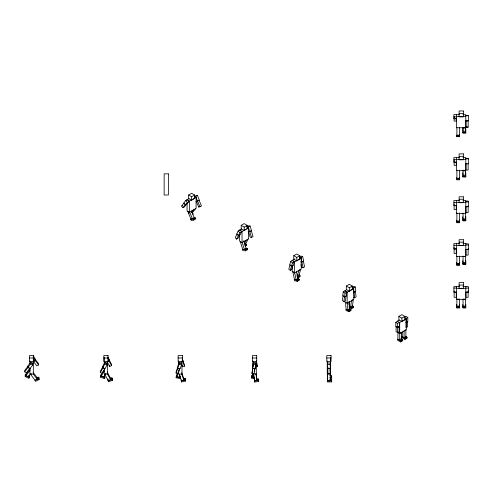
<?xml version="1.0" encoding="UTF-8"?>
<svg xmlns="http://www.w3.org/2000/svg" width="493" height="493" viewBox="0 0 493 493"><rect width="100%" height="100%" fill="white"/><g stroke="black" fill="none" stroke-linecap="round" stroke-linejoin="round"><path stroke-width="0.74" d="M343.251 291.85L342.752 295.683L344.533 297.002L346.339 295.96L346.838 292.127L345.051 290.808L343.251 291.85L345.038 293.169L343.911 301.593L342.419 300.496L343.048 295.701L344.533 296.804L346.037 295.936L345.408 300.724L343.911 301.593M348.964 304.896L349.432 301.346M350.659 306.923L351.491 300.539L353.296 299.498L352.458 305.882L350.659 306.923L349.469 306.042M349.044 306.979L351.423 308.741L351.25 307.564L349.112 305.98M352.279 305.555L353.352 306.35L353.524 307.527L351.423 308.741M253.353 362.848L252.644 368.444L255.164 368.733L255.879 364.61L255.879 363.138L253.353 362.848L251.966 373.497L254.068 373.737L254.955 368.585L252.854 368.345L251.966 373.497M251.781 378.143L251.96 375.395L251.781 378.143L254.585 378.464M252.527 373.484L252.169 377.016L254.061 377.231M252.169 377.016L252.761 373.577M254.197 371.771L254.702 368.832M255.405 365.886L255.164 368.733M255.639 364.512L255.879 363.138M290.716 261.376L289.724 264.803L291.455 266.38L293.261 265.339L294.253 261.912L292.522 260.335L290.716 261.376L292.454 262.954L290.223 270.441L288.781 269.135L290.02 264.852L290.981 265.721M296.786 275.834L297.821 276.776L297.864 277.892L299.966 276.678L299.929 275.562L298.887 274.619M179.064 362.706L177.659 366.706L177.659 368.179L180.105 368.752L181.51 364.752L181.51 363.279L179.064 362.706L179.064 364.179L177.659 368.179M177.609 367.593L176.106 371.876L176.106 373.102L178.146 373.583L179.902 368.579L177.862 368.105L176.106 373.102M177.425 373.201L176.722 376.67L179.169 377.244L179.637 375.912M176.161 377.743L176.512 375.031L176.161 377.743L180.247 378.704L180.481 376.892M178.146 372.357L179.403 368.782M176.722 376.67L178.127 372.671M241.607 228.943L238.205 230.921L236.739 233.879L238.384 235.672L240.183 234.631L241.65 231.679L240.005 229.88M236.566 239.13L238.396 235.438L239.9 234.569L238.064 238.267L236.566 239.13L235.192 237.632L237.022 233.941L238.396 235.438M238.384 235.672L239.851 232.721L241.65 231.679M244.171 244.399L246.309 240.091M245.668 243.973L248.108 239.05M245.514 243.56L246.654 245.181L245.36 246.278M104.793 362.571L102.717 366.373L102.717 367.846L105.046 368.69L107.123 364.888L107.123 363.415L104.793 362.571L104.793 364.044L102.717 367.846M102.914 366.564L100.319 371.315L100.319 372.542L102.261 373.25L104.855 368.499L102.914 367.79L100.319 372.542M103.758 370.298L101.336 374.729L101.336 376.202L103.666 377.046L105.391 373.879M100.627 377.207L101.145 376.258L101.145 374.538L100.627 375.487L100.627 377.207L104.504 378.618L104.849 377.983L104.633 375.808L104.849 377.983M101.336 376.202L104.103 371.137M30.548 362.441L27.848 365.972L27.848 367.445L30.005 368.542L32.711 365.017L32.711 363.544L30.548 362.441L30.548 363.914L27.848 367.445M28.027 366.188L24.65 370.594L24.65 371.821L26.449 372.745L29.826 368.333L28.027 367.414L24.65 371.821M30.098 368.856L26.043 374.15L26.043 375.623L28.206 376.726L30.455 373.78M25.192 376.535L25.864 375.654L25.864 373.934L25.192 374.816L25.192 376.535L28.791 378.371L29.241 377.786L29.105 375.586L29.241 377.786M26.043 375.623L30.098 370.329M28.791 376.652L29.241 376.067M185.701 200.485L183.797 202.913L185.325 204.897L187.124 203.856L189.035 201.427L187.506 199.443L185.701 200.485L187.229 202.469L185.325 204.897M181.683 206.025L184.074 202.987L185.343 204.644L182.958 207.676L181.683 206.025L182.687 205.445M186.742 200.411L187.506 199.443M191.413 212.729L193.687 209.839M192.307 212.84L195.493 208.798M192.874 214.517L193.096 213.58L192.178 212.391M188.628 195.006L191.635 193.274L194.636 195.006L194.636 198.476L191.635 200.207L188.628 198.476L188.628 195.006L191.635 196.744L194.636 195.006M187.069 199.739L189.053 198.599M194.717 196.387L197.44 195.468L199.351 200.103L197.551 201.144L196.023 201.366M194.624 196.658L197.44 195.468M187.229 202.469L189.035 201.427M187.667 200.09L189.472 201.132L191.45 199.985M192.775 199.221L196.078 197.317L196.078 208.41L189.472 212.224L187.069 210.838L187.069 203.443M185.343 204.644L186.847 203.775L184.462 206.807L182.958 207.676M197.576 201.076L196.3 201.255L198.685 207.048L200.189 206.179M198.685 207.048L201.464 206L199.073 200.207M193.299 218.079L195.105 217.752L195.838 218.874L193.737 220.088L191.192 220.451L190.711 219.293L191.765 218.689M192.19 218.498L190.988 219.188L187.808 211.472L188.825 211.324M190.711 219.293L193.003 218.966L195.105 217.752M193.003 218.966L193.416 219.311L195.518 218.097M241.188 225.35L244.189 223.619L247.196 225.35L247.196 228.82L244.189 230.558L241.188 228.82L241.188 225.35L244.189 227.088L247.196 225.35M250.062 225.979L248.417 225.874L246.611 226.916L248.256 227.02L250.062 225.979L251.529 230.625L249.723 231.667L248.078 231.562M239.629 230.089L242.032 231.476L245.335 229.565M246.654 228.801L248.638 227.661L248.638 238.754L242.032 242.568L239.629 241.182L239.629 234.526M249.735 231.568L251.239 230.706L253.069 236.511L251.572 237.379L250.197 237.293L248.367 231.482L249.735 231.568L251.572 237.379M244.922 245.545L246.5 244.633M245.076 246.093L246.654 245.181M240.307 241.65L242.747 249.396L244.392 249.501L246.198 248.46L243.752 240.713M244.929 249.631L247.03 248.417L247.431 248.823L247.671 249.6L245.569 250.814L242.827 250.641L242.464 249.476L244.929 249.631L245.569 250.814M245.329 250.037L247.431 248.823M293.748 255.694L296.749 253.963L299.756 255.694L299.756 259.164L296.749 260.902L293.748 259.164L293.748 255.694L296.749 257.432L299.756 255.694M294.826 258.905L292.183 260.433L294.586 261.82L301.198 258.005L301.198 269.098L294.586 272.919L292.183 271.526L292.183 266.349M299.726 256.748L300.927 256.058L302.665 256.483L303.657 261.056L301.852 262.097L300.699 261.814M299.707 257.241L300.859 257.525L302.665 256.483M292.454 262.954L294.253 261.912M291.462 266.158L292.965 265.296L291.72 269.579L290.223 270.441M303.103 267.693L304.6 266.824L303.361 261.105L301.858 261.974L303.103 267.693L301.661 267.335L301.038 264.476M297.821 276.776L299.929 275.562M298.031 277.325L300.132 276.111M293.976 272.118L292.824 271.834L294.475 279.457L296.207 279.882L298.012 278.847L296.355 271.224M296.78 280.147L298.881 278.933L299.417 280.147L297.316 281.361L294.432 280.653L294.185 279.513L296.78 280.147L297.316 281.361M297.15 280.603L299.257 279.389M346.308 286.039L349.309 284.307L352.31 286.039L352.31 289.508L349.309 291.246L346.308 289.508L346.308 286.039L349.309 287.776L352.31 286.039M346.727 289.631L344.743 290.778L347.146 292.164L353.752 288.35L353.752 299.448L347.146 303.263L344.743 301.87M352.261 286.938L353.463 286.242L355.25 286.981L355.749 291.394L353.949 292.435M352.255 287.53L353.444 288.023L355.25 286.981M345.038 293.169L346.838 292.127M353.949 292.287L354.948 291.708M353.586 297.39L354.578 297.803L356.075 296.934L355.453 291.418M351.25 307.564L353.352 306.35M345.353 302.024L346.191 309.376L347.972 310.115L349.777 309.074L348.939 301.722M351.509 308.1L353.61 306.886M348.569 310.51L350.671 309.296L351.01 309.789L351.09 310.522L348.989 311.736L346.018 310.504L345.889 309.401L348.569 310.51L348.989 311.736M348.908 311.003L351.01 309.789M398.862 316.389L401.869 314.651L404.87 316.389L404.87 319.852L401.869 321.59L398.862 319.852L398.862 316.389L401.869 318.121L404.87 316.389M399.287 319.975L397.303 321.122L399.706 322.508L406.312 318.694L406.312 329.792L399.706 333.607L397.303 332.22M395.799 322.336L397.605 323.371L399.404 322.336L399.404 326.495L397.605 327.537L395.799 326.495L395.799 322.336L397.605 321.294M406.01 322.681L407.816 321.639L407.816 317.48L406.01 318.521L406.01 327.709L407.514 326.841L407.514 321.639L406.01 322.508M397.605 332.565L399.102 331.697L399.102 326.495L397.605 327.364L396.101 326.495L396.101 331.697L397.605 332.565L397.605 323.371M400.908 332.565L399.706 333.256L398.504 332.565M397.906 332.22L397.906 339.153L399.706 340.195L401.505 339.153L401.505 332.22M404.063 337.68L405.862 336.639L405.862 329.706L404.063 330.741L404.063 337.68L402.257 336.639L402.257 331.783M400.304 340.712L402.411 339.498L402.707 340.022L402.707 340.712L400.606 341.926L397.605 340.195L397.605 339.153L400.304 340.712L400.606 341.926M404.661 338.198L406.762 336.984L407.064 337.508L407.064 338.198L404.963 339.412L401.955 337.68L401.955 336.639L404.661 338.198L404.963 339.412M400.606 341.236L402.707 340.022M404.963 338.722L407.064 337.508M33.247 361.677L35.41 360.574L35.41 359.107L33.16 356.162M38.608 364.956L36.802 365.874L33.425 361.461L35.231 360.543L38.608 364.956L38.608 363.729L35.231 359.317M31.626 373.848L30.548 374.397L35.046 380.282L37.209 379.179L37.209 377.706L33.16 372.412M36.815 377.786L38.694 377.231L39.144 377.823L39.144 379.536L35.545 381.379L34.867 380.491L38.109 378.84L39.144 379.536M107.061 361.628L109.002 360.925L109.002 359.699L111.591 364.45L111.591 365.677L109.649 366.385L107.382 362.226M107.449 361.609L109.193 360.975L109.193 359.508L107.813 356.969M105.958 373.848L104.793 374.267L108.25 380.602L110.574 379.758L110.574 378.285L107.123 371.95M110.149 378.322L112.108 377.989L112.453 380.337L108.571 381.748L108.053 380.799L108.053 379.08M108.053 380.799L111.547 379.53L112.453 380.337M181.35 361.554L182.712 361.24L182.712 360.013L184.468 365.011L184.468 366.237L182.428 366.718L181.671 364.573M181.689 361.597L182.915 361.314L182.213 357.838M183.402 378.735L185.399 378.63L185.633 381.015L181.547 381.97L181.196 379.826M181.744 372.751L183.852 378.753L183.852 380.226L181.406 380.799L179.064 374.132M181.196 380.972L184.875 380.109L185.633 381.015M255.861 366.786L257.26 366.626L256.502 360.987M256.594 379.031L258.591 379.148L258.708 381.551L254.505 382.038L254.326 379.29L254.505 380.319M256.113 373.602L257.056 380.571L254.536 380.861L253.353 373.99M254.326 381.003L258.11 380.571L258.708 381.551M459.112 113.415L463.358 113.415M456.456 114.69L459.334 114.69M462.927 114.69L465.799 114.69L465.799 127.749L456.456 127.749L456.456 114.493L453.911 114.493L453.911 118.813L456.456 118.813M465.799 115.596L468.35 115.596L468.35 120.834L465.799 120.834M465.799 115.744L468.35 115.744M456.456 116.65L465.799 116.65M453.911 116.847L456.456 116.847M454.121 118.622L456.247 118.622L456.247 121.081L454.121 121.081L454.121 116.662M466.014 120.822L468.14 120.822M466.014 127.058L468.14 127.058M463.038 127.946L465.589 127.946M462.828 132.204L465.799 132.204M462.828 132.759L465.799 132.759M456.672 135.384L459.642 135.384M456.672 135.828L459.642 135.828M456.672 136.438L459.642 136.438M459.112 156.33L463.358 156.33M456.456 157.606L459.334 157.606M462.927 157.606L465.799 157.606L465.799 170.664L456.456 170.664L456.456 157.489L453.911 157.489L453.911 162.283L456.456 162.283M465.799 158.333L468.35 158.333L468.35 163.83L465.799 163.83M465.799 158.832L468.35 158.832M456.456 159.566L465.799 159.566M453.911 159.677L456.456 159.677M454.121 162.105L456.247 162.105L456.247 165.358L454.121 165.358L454.121 160.274M463.038 170.775L465.589 170.775M462.828 176.032L465.799 176.032M462.828 176.611L465.799 176.611M456.672 178.466L459.642 178.466M456.672 178.971L459.642 178.971M459.112 199.246L463.358 199.246M459.334 200.515L453.911 200.503L453.911 205.68L456.456 205.68M462.927 200.515L465.799 200.515L465.799 213.574L456.456 213.574L456.456 200.503M465.799 201.076L468.35 201.076L468.35 206.727L465.799 206.727M465.799 201.92L468.35 201.92M453.911 202.494L465.799 202.481M454.121 205.513L456.247 205.513M468.14 206.659L466.014 206.659L466.014 212.674L468.14 212.674L468.14 205.957M462.828 219.73L465.799 219.73M462.828 220.328L465.799 220.328M456.672 221.388L459.642 221.388M456.672 221.924L459.642 221.924M459.112 242.155L463.358 242.155M459.334 243.431L456.456 243.431L456.456 256.489L465.799 256.489L465.799 243.431L462.927 243.431M456.456 243.536L453.911 243.536L453.911 248.996L456.456 248.996M465.799 243.825L468.35 243.825L468.35 249.526L465.799 249.526M465.799 244.996L468.35 244.996M453.911 245.286L456.456 245.286M456.456 245.391L465.799 245.391M454.121 248.848L456.247 248.848M468.14 249.427L466.014 249.427L466.014 255.091L468.14 255.091L468.14 248.454M463.038 256.385L465.589 256.385M462.828 263.293L465.799 263.293M462.828 263.897L465.799 263.897M456.672 264.131L459.642 264.131M456.672 264.704L459.642 264.704M459.112 285.071L463.358 285.071M459.334 286.347L456.456 286.347L456.456 299.405L465.799 299.405L465.799 286.347L462.927 286.347M456.456 286.587L453.911 286.587L453.911 292.22L456.456 292.22M465.799 286.587L468.35 286.587L468.35 292.22L465.799 292.22M453.911 288.06L456.456 288.06M465.799 288.06L468.35 288.06M456.456 288.306L465.799 288.306M454.121 292.096L456.247 292.096L456.247 297.304L454.121 297.304L454.121 290.876M468.14 292.096L466.014 292.096L466.014 297.304L468.14 297.304L468.14 290.876M456.882 299.159L459.433 299.159M463.038 299.159L465.589 299.159M456.672 306.708L459.642 306.708M462.828 306.708L465.799 306.708M456.672 307.299L459.642 307.299M462.828 307.299L465.799 307.299M29.481 357.992L33.727 357.992M103.813 357.992L108.059 357.992M178.139 357.992L182.385 357.992M252.471 357.992L256.717 357.992M326.797 357.992L331.05 357.992M29.931 362.996L33.327 362.996M104.257 362.996L107.653 362.996M178.589 362.996L181.985 362.996M252.915 362.996L256.317 362.996M327.247 362.996L330.643 362.996M327.672 364.463L330.218 364.463M327.882 368.505L330.008 368.505L330.008 373.706L327.882 373.706L327.882 367.279M252.915 374.088L256.317 374.088L256.317 360.968M329.749 375.629L331.703 375.98L331.703 378.39L330.292 378.39M329.749 377.348L331.703 377.693M329.749 379.185L331.703 379.536L331.703 381.946L327.457 381.946L327.457 379.185M327.457 380.904L331.278 380.904L331.703 381.249M245.181 248.299L247.03 248.417M245.101 248.392L246.198 248.46M253.353 364.321L255.879 364.61M251.96 377.114L254.234 377.373M179.064 364.179L181.51 364.752M176.512 376.744L180.191 377.607L180.481 378.032M297.581 278.613L298.881 278.933M104.793 364.044L107.123 364.888M101.145 376.258L104.633 377.527M349.334 308.741L350.671 309.296M30.548 363.914L32.711 365.017M25.864 375.654L29.105 377.305M407.816 317.48L406.01 316.438L404.211 317.48L406.312 318.694M194.279 196.276L196.078 197.317M246.833 226.62L248.638 227.661M299.393 256.964L301.198 258.005M351.953 287.308L353.752 288.35M405.684 336.362L406.762 336.984M400.784 338.562L402.411 339.498M238.205 230.921L239.851 232.721M188.221 212.428L189.072 213.531M33.16 357.635L35.41 360.574M33.16 373.885L37.209 379.179M107.813 358.442L109.193 360.975M109.002 360.925L111.591 365.677M107.123 373.423L110.574 379.758M195.641 196.51L199.961 206.863M191.426 210.912L194.322 217.931L192.516 218.972L189.626 211.953M193.416 219.311L193.737 220.088M182.213 359.311L182.915 361.314M182.712 361.24L184.468 366.237M181.744 374.224L183.852 380.226M248.256 227.02L249.723 231.667M242.174 242.464L244.392 249.501M300.859 257.525L301.852 262.097M294.555 272.259L296.207 279.882M256.378 361.474L257.26 366.626M255.879 373.7L257.056 380.571M253.827 375.265L254.178 377.33M353.444 288.023L354.578 297.803M347.14 302.764L347.972 310.115M468.14 120.699L468.14 127.182L466.014 127.182L466.014 120.699M468.14 163.374L468.14 170.036L466.014 170.036L466.014 163.374M465.799 128.679L465.799 133.092L462.828 133.092L462.828 128.679M465.799 172.747L465.799 177.049L462.828 177.049L462.828 172.747M465.799 216.754L465.799 220.864L462.828 220.864L462.828 216.754M465.799 260.674L465.799 264.513L462.828 264.513L462.828 260.674M465.799 304.501L465.799 307.996L462.828 307.996L462.828 304.501M465.589 127.564L465.589 131.224L463.038 131.224L463.038 127.564M465.589 170.036L465.589 175.12L463.038 175.12L463.038 170.036M465.589 213.118L465.589 218.904L463.038 218.904L463.038 213.118M465.589 256.009L465.589 262.566L463.038 262.566L463.038 256.009M465.589 299.072L465.589 306.091L463.038 306.091L463.038 299.072M459.642 177.72L459.642 179.803L456.672 179.803L456.672 177.72M459.642 220.124L459.642 222.725L456.672 222.725L456.672 220.124M459.642 262.381L459.642 265.456L456.672 265.456L456.672 262.381M459.642 304.501L459.642 307.996L456.672 307.996L456.672 304.501M459.433 127.404L459.433 135.322M459.433 170.19L459.433 178.263L456.882 178.263L456.882 170.19M459.433 212.902L459.433 221.037L456.882 221.037L456.882 212.902M459.433 256.095L459.433 263.644L456.882 263.644L456.882 256.095M459.433 299.072L459.433 306.091L456.882 306.091L456.882 299.072M456.882 127.404L456.882 135.322M456.247 205.187L456.247 209.5L454.121 209.5L454.121 203.862M456.247 248.719L456.247 253.488L454.121 253.488L454.121 247.394M401.869 318.121L401.869 321.59M399.706 322.508L399.706 340.195M349.309 287.776L349.309 291.246M347.146 292.164L347.146 303.263M331.278 375.629L331.278 377.348M331.278 379.185L331.278 380.904M330.643 357.598L330.643 374.088L327.247 374.088L327.247 360.968M330.218 362.996L330.218 368.628L327.672 368.628L327.672 362.996M330.218 373.676L330.218 380.781L327.672 380.781L327.672 373.676M327.457 375.629L327.457 378.39M296.749 257.432L296.749 260.902M294.586 261.82L294.586 272.919M258.591 379.148L258.591 380.867M258.11 378.852L258.11 380.571M254.536 379.388L254.505 382.038M252.915 360.968L252.915 367.217M244.189 227.088L244.189 230.558M242.032 231.476L242.032 242.568M191.635 196.744L191.635 200.207M189.472 201.132L189.472 212.224M185.399 378.63L185.399 380.349M184.875 378.396L184.875 380.109M182.428 365.492L182.428 366.718M181.985 360.968L181.985 374.088L178.589 374.088L178.589 371.13M181.547 380.251L181.547 381.97M180.191 375.888L180.191 377.607M178.589 360.968L178.589 365.738M112.108 377.989L112.108 379.702M111.547 377.811L111.547 379.53M109.649 365.159L109.649 366.385M108.571 380.602L108.571 381.748M107.653 360.968L107.653 374.088L104.257 374.088L104.257 369.651M104.257 357.598L104.257 364.475M38.694 377.231L38.694 378.951M38.109 377.12L38.109 378.84M33.327 357.598L33.327 374.088L29.931 374.088L29.931 368.172M29.931 360.968L29.931 363.52M298.906 270.324L297.254 276.031L299.054 274.989L300.712 269.283L298.906 270.324M463.358 110.962L459.112 110.962L459.112 116.884L463.358 116.884L463.358 110.962M459.642 135.162L456.672 135.162L456.672 136.678L459.642 136.678L459.642 135.162M463.358 153.878L459.112 153.878L459.112 159.8L463.358 159.8L463.358 153.878M168.378 173.856L164.132 173.856L164.132 195.006L168.378 195.006L168.378 173.856M463.358 196.793L459.112 196.793L459.112 202.709L463.358 202.709L463.358 196.793M463.358 239.703L459.112 239.703L459.112 245.625L463.358 245.625L463.358 239.703M463.358 282.618L459.112 282.618L459.112 288.541L463.358 288.541L463.358 282.618M33.727 355.539L29.481 355.539L29.481 361.461L33.727 361.461L33.727 355.539M108.059 355.539L103.813 355.539L103.813 361.461L108.059 361.461L108.059 355.539M182.385 355.539L178.139 355.539L178.139 361.461L182.385 361.461L182.385 355.539M256.717 355.539L252.471 355.539L252.471 361.461L256.717 361.461L256.717 355.539M331.05 355.539L326.797 355.539L326.797 361.461L331.05 361.461L331.05 355.539"/></g></svg>
